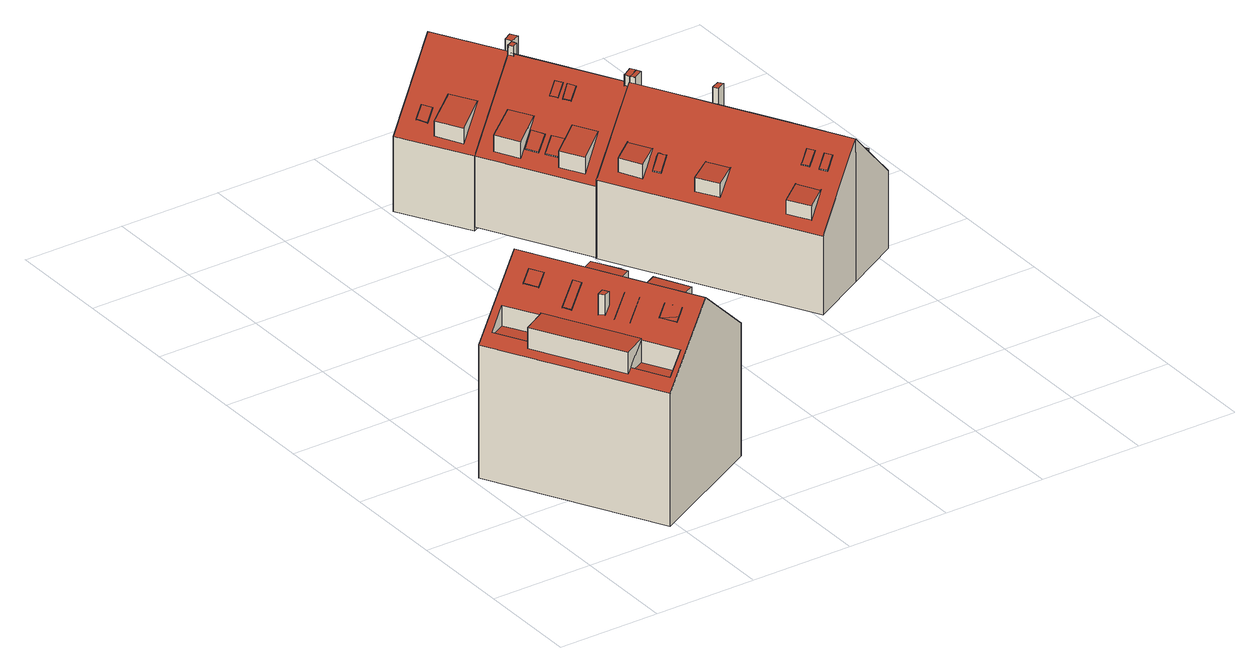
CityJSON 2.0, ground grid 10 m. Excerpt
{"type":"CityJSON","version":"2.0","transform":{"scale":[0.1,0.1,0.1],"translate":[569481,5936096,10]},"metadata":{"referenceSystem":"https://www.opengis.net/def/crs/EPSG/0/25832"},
"CityObjects":{
"building1":{"type":"Building","attributes":{"Grundfläche 2D":"243.993091","Grundhöhe NN":"10.825"},"children":["building1-1","building1-2","building1-3","building1-4","building1-5","building1-6","building1-7","building1-8","building1-9","building1-10"],"geometry":[{"type":"MultiSurface","lod":"3","boundaries":[[[0,1,2,3,4,5,6]],[[7,8,9,10,11,12,13,14,15,16],[17,18,19,20],[2,21,22,23,24,25,26,3]],[[13,12,27,28],[29,30,31,32,33,34,35,36,37,38,39,40]],[[41,42,19,18]],[[43,32,31,44,45,46,47,48]],[[2,1,0,23,22,21]],[[26,4,3]],[[23,0,6,5,4,26,25,24]],[[19,42,20]],[[17,41,18]],[[42,41,17,20]],[[47,46,38,37]],[[37,36,33,32,43,48,47]],[[39,38,46,45,44,31,30]],[[49,9,8,7,16,15,14,50,51]],[[27,12,11,10,9,49,52]],[[28,27,52,53]],[[14,13,28,53,50]],[[50,53,52,49,51]]],"semantics":{"surfaces":[{"type":"RoofSurface"},{"type":"WallSurface"},{"type":"GroundSurface"}],"values":[0,0,0,0,0,1,1,1,1,1,1,1,1,1,1,1,1,1,2]}}]},
"building1-1":{"type":"BuildingInstallation","parents":["building1"],"geometry":[{"type":"MultiSurface","lod":"3","boundaries":[[[54,55,56,57]],[[55,54,36,35]],[[56,55,35,34]],[[57,56,34,33]],[[36,54,57,33]]],"semantics":{"surfaces":[{"type":"RoofSurface"},{"type":"WallSurface"}],"values":[0,1,1,1,1]}}]},
"building1-2":{"type":"BuildingInstallation","parents":["building1"],"geometry":[{"type":"MultiSurface","lod":"3","boundaries":[[[58,59,60,61]],[[59,58,40,39]],[[30,60,59,39]],[[61,60,30,29]],[[58,61,29,40]]],"semantics":{"surfaces":[{"type":"RoofSurface"},{"type":"WallSurface"}],"values":[0,1,1,1,1]}}]},
"building1-3":{"type":"BuildingInstallation","parents":["building1"],"geometry":[{"type":"MultiSurface","lod":"3","boundaries":[[[62,63,64,65]],[[64,63,66,67]],[[65,64,67,68]],[[62,65,68,69]],[[63,62,69,66]]],"semantics":{"surfaces":[{"type":"RoofSurface"},{"type":"WallSurface"}],"values":[0,1,1,1,1]}}]},
"building1-4":{"type":"BuildingInstallation","parents":["building1"],"geometry":[{"type":"MultiSurface","lod":"3","boundaries":[[[70,71,72,73]],[[73,72,74,75]],[[70,73,75,76]],[[71,70,76,77]],[[72,71,77,74]]],"semantics":{"surfaces":[{"type":"RoofSurface"},{"type":"WallSurface"}],"values":[0,1,1,1,1]}}]},
"building1-5":{"type":"BuildingInstallation","parents":["building1"],"geometry":[{"type":"MultiSurface","lod":"3","boundaries":[[[78,79,80,81,82,83,84]],[[85,86,82,81]],[[87,78,84,83,82,86,88]],[[78,87,89,80,79]],[[89,85,81,80]]],"semantics":{"surfaces":[{"type":"RoofSurface"},{"type":"WallSurface"}],"values":[0,1,1,1,1]}}]},
"building1-6":{"type":"BuildingInstallation","parents":["building1"],"geometry":[{"type":"MultiSurface","lod":"3","boundaries":[[[90,91,92,93]],[[93,92,94,95]],[[90,93,95,96]],[[96,97,91,90]],[[97,94,92,91]]],"semantics":{"surfaces":[{"type":"RoofSurface"},{"type":"WallSurface"}],"values":[0,1,1,1,1]}}]},
"building1-7":{"type":"BuildingInstallation","parents":["building1"],"geometry":[{"type":"MultiSurface","lod":"3","boundaries":[[[98,99,100,101]],[[101,100,102,103]],[[98,101,103,104]],[[99,98,104,105]],[[100,99,105,102]]],"semantics":{"surfaces":[{"type":"RoofSurface"},{"type":"WallSurface"}],"values":[0,1,1,1,1]}}]},
"building1-8":{"type":"BuildingInstallation","parents":["building1"],"geometry":[{"type":"MultiSurface","lod":"3","boundaries":[[[106,107,108,109]],[[109,108,110,111]],[[106,109,111,112]],[[107,106,112,113]],[[108,107,113,110]]],"semantics":{"surfaces":[{"type":"RoofSurface"},{"type":"WallSurface"}],"values":[0,1,1,1,1]}}]},
"building1-9":{"type":"BuildingInstallation","parents":["building1"],"geometry":[{"type":"MultiSurface","lod":"3","boundaries":[[[114,115,116,117]],[[117,116,118,119]],[[114,117,119,120]],[[115,114,120,121]],[[116,115,121,118]]],"semantics":{"surfaces":[{"type":"RoofSurface"},{"type":"WallSurface"}],"values":[0,1,1,1,1]}}]},
"building1-10":{"type":"BuildingInstallation","parents":["building1"],"geometry":[{"type":"MultiSurface","lod":"3","boundaries":[[[122,123,124,125]],[[125,124,126,127]],[[122,125,127,128]],[[123,122,128,129]],[[124,123,129,126]]],"semantics":{"surfaces":[{"type":"RoofSurface"},{"type":"WallSurface"}],"values":[0,1,1,1,1]}}]},
"building2":{"type":"Building","attributes":{"Grundfläche 2D":"104.300803","Grundhöhe NN":"10.261"},"children":["building2-1","building2-2"],"geometry":[{"type":"Solid","lod":"3","boundaries":[[[[130,131,132,133]],[[134,135,136,137,138,139],[133,132,140,141]],[[142,143,144,145]],[[146,137,136,135,147,148,149,150,151],[145,144,152,153]],[[131,130,141,140]],[[131,140,132]],[[133,141,130]],[[152,144,143]],[[142,145,153]],[[153,152,143,142]],[[138,137,146,154,155]],[[139,138,155,156]],[[157,158,151,150,149,148,147,135,134,139,156,159]],[[146,151,158,154]],[[159,156,155,154,158,157]]]],"semantics":{"surfaces":[{"type":"RoofSurface"},{"type":"WallSurface"},{"type":"GroundSurface"}],"values":[[0,0,0,0,1,1,1,1,1,1,1,1,1,1,2]]}}]},
"building2-1":{"type":"BuildingInstallation","parents":["building2"],"geometry":[{"type":"MultiSurface","lod":"3","boundaries":[[[160,161,162,163]],[[163,162,164,165]],[[160,163,165,166]],[[161,160,166,167]],[[162,161,167,164]]],"semantics":{"surfaces":[{"type":"RoofSurface"},{"type":"WallSurface"}],"values":[0,1,1,1,1]}}]},
"building2-2":{"type":"BuildingInstallation","parents":["building2"],"geometry":[{"type":"MultiSurface","lod":"3","boundaries":[[[168,169,170,171]],[[148,149,171,170]],[[149,172,168,171]],[[169,168,172,173]],[[170,169,173,148]]],"semantics":{"surfaces":[{"type":"RoofSurface"},{"type":"WallSurface"}],"values":[0,1,1,1,1]}}]},
"building3":{"type":"Building","attributes":{"Grundfläche 2D":"157.108617","Grundhöhe NN":"10.662"},"children":["building3-1","building3-2","building3-3","building3-4","building3-5","building3-6","building3-7","building3-8"],"geometry":[{"type":"Solid","lod":"3","boundaries":[[[[174,175,176,177]],[[178,179,180,181]],[[182,183,184,185]],[[186,187,188,189]],[[190,191,192,193,194,195,196,139,197],[178,181,198,199],[184,183,200,201]],[[202,203,204,205,206,195,194,193,192,207,208],[174,177,209,210],[188,211,212,189]],[[177,176,209]],[[210,175,174]],[[210,209,176,175]],[[180,179,199,198]],[[181,180,198]],[[199,179,178]],[[182,185,201,200]],[[183,182,200]],[[185,184,201]],[[187,211,188]],[[212,186,189]],[[212,211,187,186]],[[197,139,213,214]],[[215,216,217,208,207,192,191,190,197,214,218]],[[202,208,217,219]],[[139,196,195,206,205,204,203,202,219,213]],[[217,216,215,218,214,213,219]]]],"semantics":{"surfaces":[{"type":"RoofSurface"},{"type":"WallSurface"},{"type":"GroundSurface"}],"values":[[0,0,0,0,0,0,1,1,1,1,1,1,1,1,1,1,1,1,1,1,1,1,2]]}}]},
"building3-1":{"type":"BuildingInstallation","parents":["building3"],"geometry":[{"type":"MultiSurface","lod":"3","boundaries":[[[220,221,222,223]],[[223,222,224,225]],[[220,223,225,226]],[[221,220,226,227]],[[222,221,227,224]]],"semantics":{"surfaces":[{"type":"RoofSurface"},{"type":"WallSurface"}],"values":[0,1,1,1,1]}}]},
"building3-2":{"type":"BuildingInstallation","parents":["building3"],"geometry":[{"type":"MultiSurface","lod":"3","boundaries":[[[228,229,230,231]],[[229,228,232,233]],[[231,230,234,235]],[[228,231,235,232]],[[230,229,233,234]]],"semantics":{"surfaces":[{"type":"RoofSurface"},{"type":"WallSurface"}],"values":[0,1,1,1,1]}}]},
"building3-3":{"type":"BuildingInstallation","parents":["building3"],"geometry":[{"type":"MultiSurface","lod":"3","boundaries":[[[236,237,238,239,240,241,242,243]],[[196,238,237,236,205,206,195]],[[196,244,239,238]],[[244,194,245,241,240,239]],[[245,246,247,205,236,243,242,241]]],"semantics":{"surfaces":[{"type":"RoofSurface"},{"type":"WallSurface"}],"values":[0,1,1,1,1]}}]},
"building3-4":{"type":"BuildingInstallation","parents":["building3"],"geometry":[{"type":"MultiSurface","lod":"3","boundaries":[[[248,249,250,251,252,253]],[[207,251,250,249,191,192]],[[252,251,207,254]],[[254,193,255,248,253,252]],[[249,248,255,191]]],"semantics":{"surfaces":[{"type":"RoofSurface"},{"type":"WallSurface"}],"values":[0,1,1,1,1]}}]},
"building3-5":{"type":"BuildingInstallation","parents":["building3"],"geometry":[{"type":"MultiSurface","lod":"3","boundaries":[[[256,257,258,259]],[[258,257,260,261]],[[261,262,259,258]],[[262,263,256,259]],[[257,256,263,260]]],"semantics":{"surfaces":[{"type":"RoofSurface"},{"type":"WallSurface"}],"values":[0,1,1,1,1]}}]},
"building3-6":{"type":"BuildingInstallation","parents":["building3"],"geometry":[{"type":"MultiSurface","lod":"3","boundaries":[[[264,265,266,267]],[[265,264,268,269]],[[267,266,270,271]],[[264,267,271,268]],[[266,265,269,270]]],"semantics":{"surfaces":[{"type":"RoofSurface"},{"type":"WallSurface"}],"values":[0,1,1,1,1]}}]},
"building3-7":{"type":"BuildingInstallation","parents":["building3"],"geometry":[{"type":"MultiSurface","lod":"3","boundaries":[[[272,273,274,275]],[[275,274,276,277]],[[272,275,277,278]],[[273,272,278,279]],[[274,273,279,276]]],"semantics":{"surfaces":[{"type":"RoofSurface"},{"type":"WallSurface"}],"values":[0,1,1,1,1]}}]},
"building3-8":{"type":"BuildingInstallation","parents":["building3"],"geometry":[{"type":"MultiSurface","lod":"3","boundaries":[[[280,281,282,283]],[[283,282,284,285]],[[282,281,286,284]],[[280,283,285,287]],[[281,280,287,286]]],"semantics":{"surfaces":[{"type":"RoofSurface"},{"type":"WallSurface"}],"values":[0,1,1,1,1]}}]},
"building4":{"type":"Building","attributes":{"Grundfläche 2D":"271.496891","Grundhöhe NN":"10.811"},"children":["building4-1","building4-2","building4-3","building4-4","building4-5","building4-6","building4-7","building4-8","building4-9","building4-10","building4-11","building4-12","building4-13","building4-14","building4-15","building4-16","building4-17"],"geometry":[{"type":"Solid","lod":"3","boundaries":[[[[288,289,290,291,292,293,294,295,296,297,298]],[[299,294,293,292,291,290,289,300,301,302,303,304]],[[297,296,305,306]],[[289,288,298,297,306,307]],[[301,300,289,307,308]],[[302,301,308,309]],[[310,311,305,296,295,294,299,304,303,302,309,312]],[[310,312,309,308,307,306,305,311]]]],"semantics":{"surfaces":[{"type":"RoofSurface"},{"type":"WallSurface"},{"type":"GroundSurface"}],"values":[[0,0,1,1,1,1,1,2]]}}]},
"building4-1":{"type":"BuildingInstallation","parents":["building4"],"geometry":[{"type":"MultiSurface","lod":"3","boundaries":[[[313,314,315,316]],[[316,315,317,318]],[[313,316,318,319]],[[314,313,319,320]],[[315,314,320,317]]],"semantics":{"surfaces":[{"type":"RoofSurface"},{"type":"WallSurface"}],"values":[0,1,1,1,1]}}]},
"building4-2":{"type":"BuildingInstallation","parents":["building4"],"geometry":[{"type":"MultiSurface","lod":"3","boundaries":[[[321,322,323,324]],[[324,323,325,326]],[[321,324,326,327]],[[322,321,327,328]],[[323,322,328,325]]],"semantics":{"surfaces":[{"type":"RoofSurface"},{"type":"WallSurface"}],"values":[0,1,1,1,1]}}]},
"building4-3":{"type":"BuildingInstallation","parents":["building4"],"geometry":[{"type":"MultiSurface","lod":"3","boundaries":[[[329,330,331,332]],[[332,331,333,334]],[[329,332,334,335]],[[330,329,335,336]],[[331,330,336,333]]],"semantics":{"surfaces":[{"type":"RoofSurface"},{"type":"WallSurface"}],"values":[0,1,1,1,1]}}]},
"building4-4":{"type":"BuildingInstallation","parents":["building4"],"geometry":[{"type":"MultiSurface","lod":"3","boundaries":[[[337,338,339,340]],[[340,339,341,342]],[[337,340,342,343]],[[338,337,343,344]],[[339,338,344,341]]],"semantics":{"surfaces":[{"type":"RoofSurface"},{"type":"WallSurface"}],"values":[0,1,1,1,1]}}]},
"building4-5":{"type":"BuildingInstallation","parents":["building4"],"geometry":[{"type":"MultiSurface","lod":"3","boundaries":[[[345,346,347,348,349]],[[350,347,346,345,351,352]],[[348,347,350,353]],[[353,354,349,348]],[[354,351,345,349]]],"semantics":{"surfaces":[{"type":"RoofSurface"},{"type":"WallSurface"}],"values":[0,1,1,1,1]}}]},
"building4-6":{"type":"BuildingInstallation","parents":["building4"],"geometry":[{"type":"MultiSurface","lod":"3","boundaries":[[[355,356,357,358]],[[358,357,359,360]],[[355,358,360,361]],[[356,355,361,362]],[[357,356,362,359]]],"semantics":{"surfaces":[{"type":"RoofSurface"},{"type":"WallSurface"}],"values":[0,1,1,1,1]}}]},
"building4-7":{"type":"BuildingInstallation","parents":["building4"],"geometry":[{"type":"MultiSurface","lod":"3","boundaries":[[[363,364,365,366]],[[367,368,364,363]],[[365,364,368]],[[363,366,367]]],"semantics":{"surfaces":[{"type":"RoofSurface"},{"type":"WallSurface"}],"values":[0,1,1,1]}}]},
"building4-8":{"type":"BuildingInstallation","parents":["building4"],"geometry":[{"type":"MultiSurface","lod":"3","boundaries":[[[369,370,371,372]],[[372,371,373,374]],[[372,374,369]],[[370,373,371]]],"semantics":{"surfaces":[{"type":"RoofSurface"},{"type":"WallSurface"}],"values":[0,1,1,1]}}]},
"building4-9":{"type":"BuildingInstallation","parents":["building4"],"geometry":[{"type":"MultiSurface","lod":"3","boundaries":[[[375,376,377,378]],[[378,377,379,380]],[[375,378,380,381]],[[381,382,376,375]],[[382,379,377,376]]],"semantics":{"surfaces":[{"type":"RoofSurface"},{"type":"WallSurface"}],"values":[0,1,1,1,1]}}]},
"building4-10":{"type":"BuildingInstallation","parents":["building4"],"geometry":[{"type":"MultiSurface","lod":"3","boundaries":[[[383,384,385,386]],[[386,385,387,388]],[[383,386,388,389]],[[384,383,389,390]],[[385,384,390,387]]],"semantics":{"surfaces":[{"type":"RoofSurface"},{"type":"WallSurface"}],"values":[0,1,1,1,1]}}]},
"building4-11":{"type":"BuildingInstallation","parents":["building4"],"geometry":[{"type":"MultiSurface","lod":"3","boundaries":[[[391,392,393,394]],[[395,393,392]],[[396,391,394]],[[396,395,392,391]]],"semantics":{"surfaces":[{"type":"RoofSurface"},{"type":"WallSurface"}],"values":[0,1,1,1]}}]},
"building4-12":{"type":"BuildingInstallation","parents":["building4"],"geometry":[{"type":"MultiSurface","lod":"3","boundaries":[[[397,398,399,400,401,402,403,404,405]],[[403,402,406,407]],[[407,408,409,399,398,397,405,404,403]],[[401,400,406,402]]],"semantics":{"surfaces":[{"type":"RoofSurface"},{"type":"WallSurface"}],"values":[0,1,1,1]}}]},
"building4-13":{"type":"BuildingInstallation","parents":["building4"],"geometry":[{"type":"MultiSurface","lod":"3","boundaries":[[[410,411,412,413,414,415,416]],[[417,418,413,412]],[[419,417,412,411]],[[420,419,411,410,416]],[[418,421,420,416,415,414,413]]],"semantics":{"surfaces":[{"type":"RoofSurface"},{"type":"WallSurface"}],"values":[0,1,1,1,1]}}]},
"building4-14":{"type":"BuildingInstallation","parents":["building4"],"geometry":[{"type":"MultiSurface","lod":"3","boundaries":[[[249,422,423,424,425,251,250]],[[426,424,423,422,249,299,427,428]],[[429,425,424,426]],[[429,303,251,425]],[[303,304,299,249,250,251]]],"semantics":{"surfaces":[{"type":"RoofSurface"},{"type":"WallSurface"}],"values":[0,1,1,1,1]}}]},
"building4-15":{"type":"BuildingInstallation","parents":["building4"],"geometry":[{"type":"MultiSurface","lod":"3","boundaries":[[[430,431,432,433]],[[433,432,434,435]],[[430,433,435,436]],[[431,430,436,437]],[[432,431,437,434]]],"semantics":{"surfaces":[{"type":"RoofSurface"},{"type":"WallSurface"}],"values":[0,1,1,1,1]}}]},
"building4-16":{"type":"BuildingInstallation","parents":["building4"],"geometry":[{"type":"MultiSurface","lod":"3","boundaries":[[[438,439,440,441]],[[439,442,440]],[[441,443,438]],[[439,438,443,442]]],"semantics":{"surfaces":[{"type":"RoofSurface"},{"type":"WallSurface"}],"values":[0,1,1,1]}}]},
"building4-17":{"type":"BuildingInstallation","parents":["building4"],"geometry":[{"type":"MultiSurface","lod":"3","boundaries":[[[444,445,446,447]],[[447,446,448]],[[449,445,444]],[[449,448,446,445]]],"semantics":{"surfaces":[{"type":"RoofSurface"},{"type":"WallSurface"}],"values":[0,1,1,1]}}]}
},
"vertices":[
[135,193,166],[116,182,167],[113,181,167],[130,149,167],[152,161,166],[149,167,166],[149,168,166],[140,196,139],[121,231,139],[120,233,139],[77,209,183],[68,204,193],[61,201,199],[148,40,199],[207,72,139],[186,111,139],[157,164,139],[181,108,144],[158,96,167],[140,128,167],[164,141,144],[113,181,166],[116,182,163],[135,193,144],[149,168,144],[149,167,144],[152,161,144],[2,169,139],[89,8,139],[31,176,165],[49,144,165],[50,145,166],[96,61,166],[95,60,165],[113,27,165],[96,18,148],[78,51,148],[74,49,144],[28,133,144],[32,135,148],[15,167,148],[181,108,166],[164,141,166],[95,60,166],[49,144,166],[32,135,165],[28,133,165],[74,49,165],[78,51,165],[120,233,8],[207,72,8],[121,231,8],[2,169,8],[89,8,8],
[78,51,143],[96,18,143],[113,27,143],[95,60,143],
[15,167,145],[32,135,145],[49,144,145],[31,176,145],
[68,166,190],[61,179,190],[52,174,181],[59,161,181],[61,179,189],[52,174,180],[59,161,180],[68,166,189],
[112,86,190],[105,99,190],[88,90,173],[95,77,173],[88,90,172],[95,77,172],[112,86,189],[105,99,189],
[109,196,164],[114,199,159],[121,203,152],[117,210,152],[105,204,164],[106,203,164],[108,199,164],[117,210,151],[105,204,163],[109,196,163],[108,199,163],[121,203,151],
[176,75,163],[187,81,152],[179,97,152],[168,91,163],[179,97,151],[168,91,162],[176,75,162],[187,81,151],
[88,108,194],[81,104,194],[85,99,194],[91,102,194],[85,99,173],[91,102,180],[88,108,180],[81,104,173],
[85,134,190],[81,142,190],[64,133,173],[68,125,173],[64,133,172],[68,125,172],[85,134,189],[81,142,189],
[131,50,190],[123,65,190],[114,60,181],[122,45,181],[114,60,180],[122,45,180],[131,50,189],[123,65,189],
[158,66,181],[167,70,172],[159,85,172],[150,81,181],[159,85,171],[150,81,180],[158,66,180],[167,70,171],
[228,561,98],[241,536,98],[265,549,111],[251,573,111],[299,553,145],[301,553,146],[297,560,146],[263,621,146],[205,589,77],[243,522,77],[241,536,83],[228,561,83],[346,593,98],[332,619,98],[313,609,108],[328,583,108],[323,654,77],[304,555,143],[306,557,139],[315,561,130],[360,586,78],[361,586,77],[332,619,86],[346,593,86],[323,654,3],[205,589,3],[243,522,3],[360,586,3],[361,586,3],[304,555,3],
[237,576,101],[232,586,101],[224,582,91],[229,572,91],[224,582,90],[229,572,90],[237,576,100],[232,586,100],
[311,568,153],[303,563,153],[306,557,153],[315,561,153],[311,568,130],[303,563,139],
[352,535,108],[370,545,99],[358,568,99],[339,558,108],[308,470,111],[285,457,99],[297,435,99],[320,448,111],[267,488,99],[290,501,111],[278,523,111],[255,511,99],[400,491,98],[388,514,98],[371,504,107],[383,482,107],[352,448,141],[353,449,143],[356,450,146],[353,455,146],[302,548,146],[299,553,146],[298,552,144],[299,419,77],[297,435,83],[285,457,83],[267,488,83],[255,511,83],[360,586,77],[315,561,128],[306,557,137],[304,555,141],[301,553,144],[364,455,136],[417,484,77],[358,568,87],[370,545,87],[388,514,87],[400,491,87],[243,522,7],[299,419,7],[353,449,7],[356,450,7],[417,484,7],[352,448,7],[360,586,7],
[324,487,136],[320,495,136],[312,490,126],[316,483,126],[312,490,125],[316,483,125],[324,487,135],[320,495,135],
[292,478,102],[282,473,90],[289,461,90],[299,466,102],[292,478,101],[282,473,89],[289,461,89],[299,466,101],
[304,555,154],[301,553,154],[298,552,154],[301,547,154],[302,548,154],[306,550,154],[306,551,154],[305,553,154],[301,547,144],[306,550,141],[306,551,141],[305,553,141],
[351,454,154],[353,449,154],[356,450,154],[364,455,154],[361,460,154],[353,455,154],[361,460,136],[351,454,143],
[366,519,104],[373,506,104],[382,511,94],[375,524,94],[373,506,103],[382,511,93],[375,524,93],[366,519,103],
[364,524,104],[372,529,94],[365,541,94],[357,537,104],[364,524,103],[372,529,93],[365,541,93],[357,537,103],
[289,483,102],[283,496,102],[273,490,90],[279,478,90],[273,490,89],[279,478,89],[289,483,101],[283,496,101],
[318,498,136],[314,505,136],[306,501,126],[310,494,126],[306,501,125],[310,494,125],[314,505,135],[318,498,135],
[446,254,138],[456,259,149],[429,308,149],[425,316,149],[414,336,149],[354,444,149],[352,448,149],[299,419,88],[297,418,85],[401,229,85],[404,231,88],[353,449,147],[489,278,110],[511,290,85],[407,479,85],[364,455,135],[356,450,144],[297,418,8],[401,229,8],[456,259,8],[511,290,8],[407,479,8],[353,449,8],[352,448,8],[356,450,8],
[443,351,117],[451,356,107],[447,364,107],[439,359,117],[447,364,106],[439,359,116],[443,351,116],[451,356,106],
[416,410,111],[427,416,99],[423,423,99],[412,417,111],[423,423,98],[412,417,110],[416,410,110],[427,416,98],
[423,331,143],[432,336,133],[428,344,133],[419,339,143],[428,344,132],[419,339,142],[423,331,142],[432,336,132],
[462,317,117],[470,322,107],[466,329,107],[458,324,117],[466,329,106],[458,324,116],[462,317,116],[470,322,106],
[425,288,136],[417,283,127],[416,283,126],[420,276,126],[429,281,136],[416,283,125],[425,288,135],[417,283,126],[420,276,125],[429,281,135],
[428,261,126],[437,266,136],[433,273,136],[424,268,126],[433,273,135],[424,268,125],[428,261,125],[437,266,135],
[389,267,107],[401,246,107],[418,256,113],[406,277,113],[389,267,93],[401,246,93],
[376,331,113],[365,352,113],[347,343,107],[359,322,107],[347,343,93],[359,322,93],
[377,428,138],[386,433,127],[379,445,127],[370,440,138],[379,445,126],[370,440,137],[377,428,137],[386,433,126],
[434,312,143],[443,316,133],[439,324,133],[430,319,143],[439,324,132],[430,319,142],[434,312,142],[443,316,132],
[420,439,108],[408,460,108],[390,450,114],[402,429,114],[408,460,93],[420,439,93],
[335,393,111],[338,395,112],[341,396,113],[329,417,113],[314,408,108],[312,407,107],[323,386,107],[328,389,109],[334,392,111],[312,407,93],[323,386,93],[334,392,105],[335,393,107],
[339,388,109],[331,383,100],[335,376,100],[345,382,111],[343,385,111],[342,388,111],[341,389,111],[335,376,99],[345,382,110],[331,383,99],[341,389,110],[342,388,110],
[355,446,154],[355,445,154],[356,445,154],[366,450,154],[356,445,147],[355,446,147],[355,445,147],[366,450,135],
[412,393,154],[409,398,154],[401,394,154],[404,389,154],[401,394,132],[404,389,132],[412,393,123],[409,398,123],
[497,299,107],[485,320,107],[468,311,113],[480,290,113],[485,320,93],[497,299,93],
[438,365,113],[455,375,107],[444,395,107],[427,386,113],[444,395,93],[455,375,93]
]}
